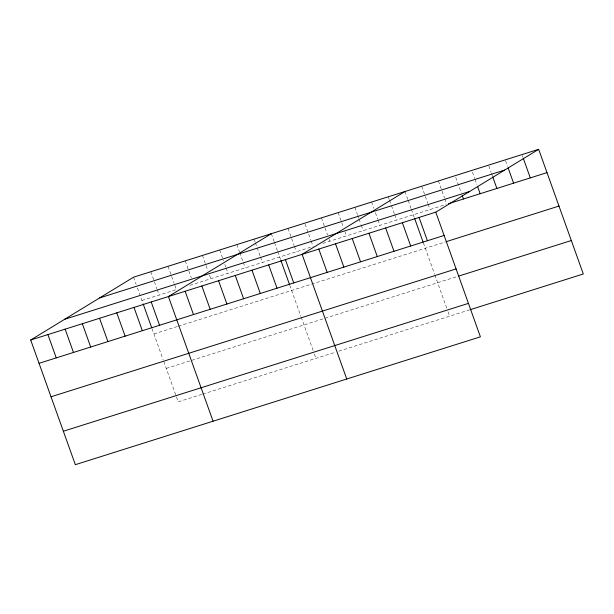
<?xml version="1.0" encoding="UTF-8"?>
<svg xmlns="http://www.w3.org/2000/svg" width="614" height="614" viewBox="0 0 614 614"><rect width="100%" height="100%" fill="white"/><g stroke="black" fill="none" stroke-linecap="round" stroke-linejoin="round"><path stroke-width="0.46" stroke-dasharray="3.07 2.3" d="M141.934 300.476L176.364 289.608L174.437 284.228M189.956 285.318L310.438 247.288M322.749 243.397L445.871 204.539M153.907 333.924L177.469 326.487M178.375 326.203L445.534 241.878M166.248 368.392L456.993 276.615M201.783 394.403L178.221 401.84L163.47 360.633M202.689 394.119L335.298 352.259M338.813 351.154L468.973 310.07M522.276 155.48L522.913 157.276M505.568 160.761L507.494 166.133M488.859 166.033L491.1 172.304M491.423 173.202L492.382 175.888M472.465 172.204L474.714 178.474M475.036 179.372L476.963 184.753M455.757 177.477L461.214 192.712M438.404 180.961L444.505 197.984M444.828 198.882L446.746 204.262M421.695 186.234L427.797 203.265M428.111 204.155L430.038 209.535M404.987 191.507L407.873 199.573M408.195 200.471L411.088 208.537M411.403 209.428L414.273 217.448M423.414 242.975L434.566 274.105M434.873 274.972L446.785 308.251M448.051 311.774L449.625 316.172M388.278 196.779L389.238 199.473M389.56 200.364L391.164 204.846M391.486 205.744L394.372 213.81M394.695 214.708L396.621 220.081M371.57 202.052L373.819 208.33M375.423 212.812L377.664 219.083M377.986 219.981L379.912 225.353M354.861 207.332L357.425 214.501M357.747 215.399L358.714 218.085M359.029 218.983L360.955 224.356M361.278 225.254L363.204 230.634M338.153 212.605L343.287 226.942M344.891 231.424L346.496 235.906M321.444 217.878L327.538 234.909M329.142 239.391L329.787 241.179M305.051 224.049L310.83 240.181M311.152 241.079L313.079 246.452M288.02 228.423L294.121 245.454M294.444 246.352L296.362 251.725M271.311 233.704L274.205 241.77M274.519 242.66L277.413 250.727M277.728 251.625L280.598 259.645M289.739 285.172L300.891 316.302M301.198 317.162L313.117 350.448M314.376 353.963L315.949 358.369M254.096 239.138L255.063 241.824M255.378 242.722L260.198 256.161M260.513 257.059L262.439 262.439M236.881 244.572L239.452 251.74M239.767 252.638L242.975 261.595M243.297 262.493L245.224 267.873M219.666 250.005L223.519 260.758M224.801 264.342L225.76 267.029M226.082 267.927L228.009 273.307M202.451 255.439L207.908 270.674M209.512 275.156L210.794 278.741M185.236 260.873L191.33 277.896M168.021 266.307L174.115 283.33M150.806 271.741L156.9 288.764M157.222 289.662L159.149 295.042M133.591 277.175L136.154 284.343M137.436 287.928L142.878 303.116M152.019 328.643L163.163 359.773"/><path stroke-width="0.92" d="M538.662 149.317L435.779 212.16L480.409 336.825L75.338 464.683L30.7 340.018L133.591 277.175L538.662 149.317L583.3 273.982L469.856 309.794M271.311 233.704L168.428 296.547L213.066 421.212M404.987 191.507L302.103 254.349L346.741 379.022M99.637 297.913L504.708 170.055M64.654 319.28L469.725 191.422M448.512 203.702L547.005 172.618M30.7 340.018L435.779 212.16M39.043 363.319L444.122 235.461M446.416 241.594L558.986 206.066M51.023 396.774L456.095 268.909M458.758 276.062L571.319 240.527M63.357 431.235L468.436 303.377M523.235 158.174L530.296 177.891M508.131 167.929L513.588 183.164M492.704 176.786L496.879 188.437M477.6 186.541L480.171 193.709M462.173 195.398L463.463 198.982M419.063 217.433L427.405 240.734M414.588 218.331L423.1 242.1M402.354 222.705L410.697 246.007M385.646 227.978L393.988 251.279M368.937 233.259L377.28 256.56M352.229 238.531L360.572 261.833M335.52 243.804L343.863 267.105M318.812 249.077L327.155 272.378M285.387 259.63L293.738 282.931M280.92 260.52L289.424 284.29M268.679 264.903L277.021 288.204M251.97 270.175L260.313 293.477M235.262 275.448L243.604 298.749M218.553 280.721L226.896 304.022M201.845 286.001L210.188 309.303M185.136 291.274L193.479 314.575M151.213 301.981L159.556 325.282M143.192 303.999L151.704 327.761M133.998 307.414L142.341 330.716M116.775 312.848L125.118 336.15M99.56 318.282L107.903 341.584M82.345 323.716L90.688 347.017M65.13 329.15L73.473 352.451M47.915 334.584L56.258 357.885"/></g></svg>
